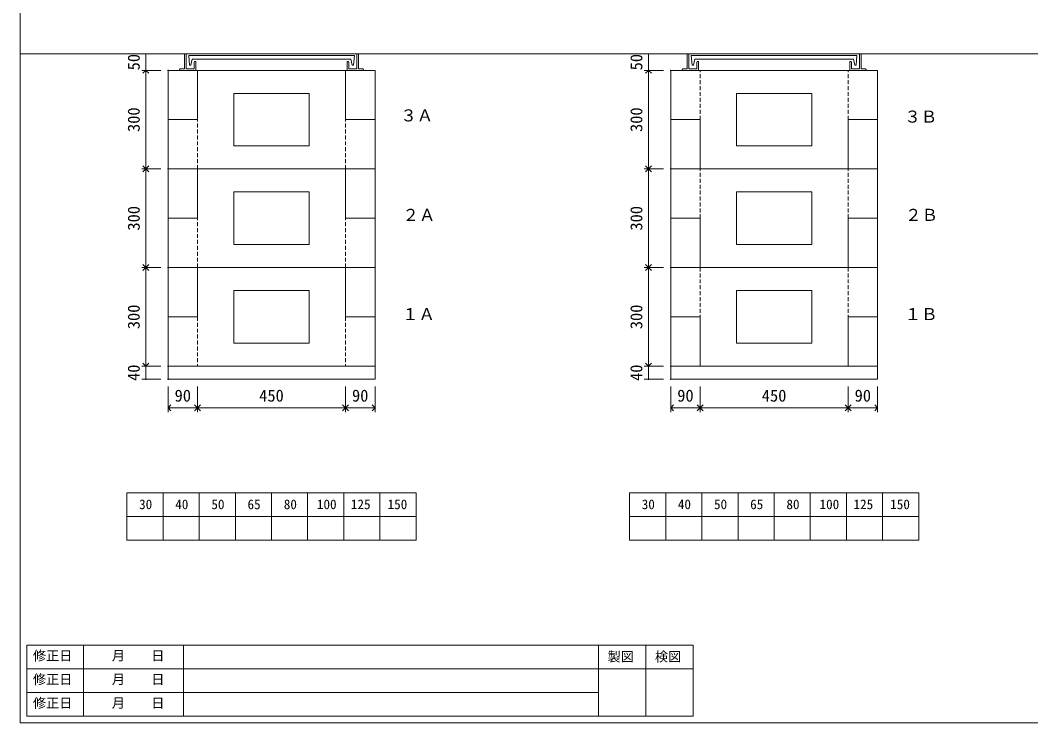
# Model space of a CAD drawing. Units: millimetres, scale not verified. Extents: x -4890 to 18490, y -2292 to 2292.
# Drawn here: x -1230 to 1846, y -1984 to 154 of the extents above; entities that cross this region are included whole.
import ezdxf
from ezdxf.enums import TextEntityAlignment as Align

# ---------------------------------------------------------------- set-up
doc = ezdxf.new("R2010")
doc.units = ezdxf.units.MM
doc.header["$LTSCALE"] = 10
doc.header["$PDMODE"] = 32
doc.header["$PDSIZE"] = 2
for name, pattern in [('DASHED1', [1.8, 1.2, -0.6]), ('USER2', [50.8, 31.75, -6.35, 6.35, -6.35]), ('USER5', [3.185, 0.01, -3.175])]:
    doc.linetypes.add(name, pattern=pattern)
for name, color, linetype, lineweight in [('0-1_Defpoints', 7, 'USER2', 5), ('0-2_waku', 7, 'Continuous', 18), ('0-3_gaikei', 7, 'Continuous', 18), ('0-4_kakure', 7, 'USER5', 18), ('0-5_sunpou', 7, 'Continuous', 5), ('0-9_uchigawa', 6, 'Continuous', 18), ('0-B_futa', 3, 'Continuous', 18), ('0-C_GL', 4, 'Continuous', 18), ('0-E_文字１', 150, 'USER2', 18)]:
    doc.layers.add(name, color=color, linetype=linetype, lineweight=lineweight)
doc.styles.add('ＭＳ ゴシック', font='')
doc.styles.get('ＭＳ ゴシック').set_extended_font_data('MS Gothic')

# ---------------------------------------------------------------- blocks, each defined once
blk = doc.blocks.new('_Open90')
at = {"layer": '0-5_sunpou'}
blk.add_line((0, 0), (-1, 0), dxfattribs=at)
blk.add_lwpolyline([(-0.5, 0.5), (0, 0), (-0.5, -0.5)], dxfattribs=at)
blk = doc.blocks.new('D55')
at = {"layer": '0-1_Defpoints'}
for p in [(667.32, 2214.36), (600.08, 1914.36), (667.32, 1914.36)]:
    blk.add_point(p, dxfattribs=at)
at = {"layer": '0-5_sunpou'}
for p, q in [((645.32, 2214.36), (587.08, 2214.36)), ((600.08, 2196.36), (600.08, 1932.36)), ((645.32, 1914.36), (587.08, 1914.36))]:
    blk.add_line(p, q, dxfattribs=at)
at = {"layer": '0-5_sunpou', "xscale": 18, "yscale": 18}
for p, rotation in [((600.08, 2214.36), 90), ((600.08, 1914.36), 270)]:
    blk.add_blockref('_Open90', p, dxfattribs=dict(at, rotation=rotation))
at = {"layer": '0-5_sunpou', "style": 'ＭＳ ゴシック'}
blk.add_text('300', height=36.66, rotation=90, dxfattribs=at).set_placement((592.08, 2026.86), align=Align.BOTTOM_LEFT)
blk = doc.blocks.new('D56')
at = {"layer": '0-1_Defpoints'}
for p in [(667.32, 1614.36), (600.08, 1314.36), (667.32, 1314.36)]:
    blk.add_point(p, dxfattribs=at)
at = {"layer": '0-5_sunpou'}
for p, q in [((645.32, 1614.36), (587.08, 1614.36)), ((600.08, 1596.36), (600.08, 1332.36)), ((645.32, 1314.36), (587.08, 1314.36))]:
    blk.add_line(p, q, dxfattribs=at)
at = {"layer": '0-5_sunpou', "xscale": 18, "yscale": 18}
for p, rotation in [((600.08, 1614.36), 90), ((600.08, 1314.36), 270)]:
    blk.add_blockref('_Open90', p, dxfattribs=dict(at, rotation=rotation))
at = {"layer": '0-5_sunpou', "style": 'ＭＳ ゴシック'}
blk.add_text('300', height=36.66, rotation=90, dxfattribs=at).set_placement((592.08, 1426.86), align=Align.BOTTOM_LEFT)
blk = doc.blocks.new('D57')
at = {"layer": '0-1_Defpoints'}
for p in [(2197.32, 1614.36), (2130.08, 1314.36), (2197.32, 1314.36)]:
    blk.add_point(p, dxfattribs=at)
at = {"layer": '0-5_sunpou'}
for p, q in [((2175.32, 1614.36), (2117.08, 1614.36)), ((2130.08, 1596.36), (2130.08, 1332.36)), ((2175.32, 1314.36), (2117.08, 1314.36))]:
    blk.add_line(p, q, dxfattribs=at)
at = {"layer": '0-5_sunpou', "xscale": 18, "yscale": 18}
for p, rotation in [((2130.08, 1614.36), 90), ((2130.08, 1314.36), 270)]:
    blk.add_blockref('_Open90', p, dxfattribs=dict(at, rotation=rotation))
at = {"layer": '0-5_sunpou', "style": 'ＭＳ ゴシック'}
blk.add_text('300', height=36.66, rotation=90, dxfattribs=at).set_placement((2122.08, 1426.86), align=Align.BOTTOM_LEFT)
blk = doc.blocks.new('D58')
at = {"layer": '0-1_Defpoints'}
for p in [(2197.32, 2214.36), (2130.08, 1914.36), (2197.32, 1914.36)]:
    blk.add_point(p, dxfattribs=at)
at = {"layer": '0-5_sunpou'}
for p, q in [((2175.32, 2214.36), (2117.08, 2214.36)), ((2130.08, 2196.36), (2130.08, 1932.36)), ((2175.32, 1914.36), (2117.08, 1914.36))]:
    blk.add_line(p, q, dxfattribs=at)
at = {"layer": '0-5_sunpou', "xscale": 18, "yscale": 18}
for p, rotation in [((2130.08, 2214.36), 90), ((2130.08, 1914.36), 270)]:
    blk.add_blockref('_Open90', p, dxfattribs=dict(at, rotation=rotation))
at = {"layer": '0-5_sunpou', "style": 'ＭＳ ゴシック'}
blk.add_text('300', height=36.66, rotation=90, dxfattribs=at).set_placement((2122.08, 2026.86), align=Align.BOTTOM_LEFT)
blk = doc.blocks.new('D50')
at = {"layer": '0-1_Defpoints'}
for p in [(667.32, 1314.36), (600.08, 1274.36), (667.32, 1274.36)]:
    blk.add_point(p, dxfattribs=at)
at = {"layer": '0-5_sunpou'}
for p, q in [((645.32, 1314.36), (587.08, 1314.36)), ((600.08, 1314.36), (600.08, 1274.36)), ((645.32, 1274.36), (587.08, 1274.36))]:
    blk.add_line(p, q, dxfattribs=at)
at = {"layer": '0-5_sunpou', "style": 'ＭＳ ゴシック'}
blk.add_text('40', height=36.66, rotation=90, dxfattribs=at).set_placement((592.08, 1269.36), align=Align.BOTTOM_LEFT)
blk = doc.blocks.new('D51')
at = {"layer": '0-1_Defpoints'}
for p in [(2197.32, 1314.36), (2130.08, 1274.36), (2197.32, 1274.36)]:
    blk.add_point(p, dxfattribs=at)
at = {"layer": '0-5_sunpou'}
for p, q in [((2175.32, 1314.36), (2117.08, 1314.36)), ((2130.08, 1314.36), (2130.08, 1274.36)), ((2175.32, 1274.36), (2117.08, 1274.36))]:
    blk.add_line(p, q, dxfattribs=at)
at = {"layer": '0-5_sunpou', "style": 'ＭＳ ゴシック'}
blk.add_text('40', height=36.66, rotation=90, dxfattribs=at).set_placement((2122.08, 1269.36), align=Align.BOTTOM_LEFT)
blk = doc.blocks.new('D52')
at = {"layer": '0-1_Defpoints'}
for p in [(667.32, 1914.36), (600.08, 1614.36), (667.32, 1614.36)]:
    blk.add_point(p, dxfattribs=at)
at = {"layer": '0-5_sunpou'}
for p, q in [((645.32, 1914.36), (587.08, 1914.36)), ((600.08, 1896.36), (600.08, 1632.36)), ((645.32, 1614.36), (587.08, 1614.36))]:
    blk.add_line(p, q, dxfattribs=at)
at = {"layer": '0-5_sunpou', "xscale": 18, "yscale": 18}
for p, rotation in [((600.08, 1914.36), 90), ((600.08, 1614.36), 270)]:
    blk.add_blockref('_Open90', p, dxfattribs=dict(at, rotation=rotation))
at = {"layer": '0-5_sunpou', "style": 'ＭＳ ゴシック'}
blk.add_text('300', height=36.66, rotation=90, dxfattribs=at).set_placement((592.08, 1726.86), align=Align.BOTTOM_LEFT)
blk = doc.blocks.new('D53')
at = {"layer": '0-1_Defpoints'}
for p in [(2197.32, 1914.36), (2130.08, 1614.36), (2197.32, 1614.36)]:
    blk.add_point(p, dxfattribs=at)
at = {"layer": '0-5_sunpou'}
for p, q in [((2175.32, 1914.36), (2117.08, 1914.36)), ((2130.08, 1896.36), (2130.08, 1632.36)), ((2175.32, 1614.36), (2117.08, 1614.36))]:
    blk.add_line(p, q, dxfattribs=at)
at = {"layer": '0-5_sunpou', "xscale": 18, "yscale": 18}
for p, rotation in [((2130.08, 1914.36), 90), ((2130.08, 1614.36), 270)]:
    blk.add_blockref('_Open90', p, dxfattribs=dict(at, rotation=rotation))
at = {"layer": '0-5_sunpou', "style": 'ＭＳ ゴシック'}
blk.add_text('300', height=36.66, rotation=90, dxfattribs=at).set_placement((2122.08, 1726.86), align=Align.BOTTOM_LEFT)

msp = doc.modelspace()

# ---------------------------------------------------------------- linework, layer by layer
at = {"layer": '0-2_waku'}
for p, q in [((-1230, 2291.5), (-1230, -1983.5)), ((-905, -1284), (-905, -1428)), ((-905, -1284), (-905, -1428)), ((-905, -1284), (-905, -1428)), ((-905, -1284), (-905, -1428)), ((-905, -1284), (-25, -1284)), ((-795, -1284), (-795, -1428)), ((-685, -1284), (-685, -1428)), ((-685, -1284), (-685, -1428)), ((-575, -1284), (-575, -1428)), ((-465, -1284), (-465, -1428)), ((-355, -1284), (-355, -1428)), ((-245, -1284), (-245, -1428)), ((-135, -1284), (-135, -1428)), ((-25, -1284), (-25, -1428)), ((625, -1284), (625, -1428)), ((625, -1284), (625, -1428)), ((625, -1284), (625, -1428)), ((625, -1284), (625, -1428)), ((625, -1284), (1505, -1284)), ((735, -1284), (735, -1428)), ((845, -1284), (845, -1428)), ((845, -1284), (845, -1428)), ((955, -1284), (955, -1428)), ((1065, -1284), (1065, -1428)), ((1175, -1284), (1175, -1428)), ((1285, -1284), (1285, -1428)), ((1395, -1284), (1395, -1428)), ((1505, -1284), (1505, -1428)), ((-905, -1356), (-25, -1356)), ((625, -1356), (1505, -1356)), ((-905, -1428), (-25, -1428)), ((625, -1428), (1505, -1428)), ((-1210, -1747.5), (-1210, -1963.5)), ((-1210, -1747.5), (-1210, -1963.5)), ((-1210, -1747.5), (818, -1747.5)), ((-1037.5, -1747.5), (-1037.5, -1963.5)), ((-732.5, -1747.5), (-732.5, -1963.5)), ((-732.5, -1747.5), (-732.5, -1963.5)), ((530, -1747.5), (530, -1963.5)), ((530, -1747.5), (530, -1963.5)), ((674, -1747.5), (674, -1963.5)), ((818, -1747.5), (818, -1963.5)), ((-1210, -1819.5), (818, -1819.5)), ((-1210, -1891.5), (530, -1891.5)), ((-1210, -1963.5), (818, -1963.5)), ((-1230, -1983.5), (4890, -1983.5)), ((-1230, -1983.5), (4890, -1983.5)), ((-1230, -1983.5), (4890, -1983.5))]:
    msp.add_line(p, q, dxfattribs=at)
at = {"layer": '0-3_gaikei'}
for p, q in [((-780, 1.5), (-150, 1.5)), ((-780, -938.5), (-780, 1.5)), ((-780, 1.5), (-150, 1.5)), ((-780, 1.5), (-150, 1.5)), ((-780, 1.5), (-690, 1.5)), ((-780, 1.5), (-150, 1.5)), ((-780, 1.5), (-150, 1.5)), ((-780, 1.5), (-150, 1.5)), ((-700, 1.5), (-230, 1.5)), ((-700, 1.5), (-230, 1.5)), ((-690, 1.5), (-690, -148.5)), ((-240, 1.5), (-150, 1.5)), ((-240, 1.5), (-240, -148.5)), ((-150, -938.5), (-150, 1.5)), ((750, 1.5), (1380, 1.5)), ((750, 1.5), (1380, 1.5)), ((750, 1.5), (1380, 1.5)), ((750, 1.5), (1380, 1.5)), ((750, 1.5), (1380, 1.5)), ((750, 1.5), (1380, 1.5)), ((750, 1.5), (1380, 1.5)), ((750, 1.5), (1380, 1.5)), ((750, 1.5), (1380, 1.5)), ((750, 1.5), (1380, 1.5)), ((750, -938.5), (750, 1.5)), ((750, 1.5), (840, 1.5)), ((830, 1.5), (1300, 1.5)), ((830, 1.5), (1300, 1.5)), ((1290, 1.5), (1380, 1.5)), ((1380, -298.5), (1380, 1.5)), ((-780, -148.5), (-690, -148.5)), ((-240, -148.5), (-150, -148.5)), ((-150, -298.5), (-150, -138.5)), ((750, -148.5), (840, -148.5)), ((840, -148.5), (840, -298.5)), ((1290, -148.5), (1290, -298.5)), ((1290, -148.5), (1380, -148.5)), ((-780, -298.5), (-150, -298.5)), ((-780, -298.5), (-150, -298.5)), ((-780, -298.5), (-150, -298.5)), ((-700, -298.5), (-230, -298.5)), ((-700, -298.5), (-230, -298.5)), ((-690, -298.5), (-690, -448.5)), ((-240, -298.5), (-240, -448.5)), ((750, -298.5), (1380, -298.5)), ((750, -298.5), (1380, -298.5)), ((750, -298.5), (1380, -298.5)), ((830, -298.5), (1300, -298.5)), ((830, -298.5), (1300, -298.5)), ((1380, -938.5), (1380, -298.5)), ((-780, -448.5), (-690, -448.5)), ((-240, -448.5), (-150, -448.5)), ((-150, -598.5), (-150, -438.5)), ((750, -448.5), (840, -448.5)), ((840, -448.5), (840, -598.5)), ((1290, -448.5), (1290, -598.5)), ((1290, -448.5), (1380, -448.5)), ((1380, -598.5), (1380, -438.5)), ((-780, -598.5), (-150, -598.5)), ((-780, -598.5), (-150, -598.5)), ((-780, -598.5), (-150, -598.5)), ((-700, -598.5), (-230, -598.5)), ((-700, -598.5), (-230, -598.5)), ((-690, -598.5), (-690, -748.5)), ((-240, -598.5), (-240, -748.5)), ((750, -598.5), (1380, -598.5)), ((-780, -658.5), (-780, -938.5)), ((-150, -658.5), (-150, -938.5)), ((-780, -748.5), (-690, -748.5)), ((-240, -748.5), (-150, -748.5)), ((750, -748.5), (840, -748.5)), ((840, -748.5), (840, -898.5)), ((1290, -748.5), (1290, -898.5)), ((1290, -748.5), (1380, -748.5)), ((-780, -898.5), (-150, -898.5)), ((-780, -898.5), (-150, -898.5)), ((750, -898.5), (1380, -898.5)), ((750, -898.5), (1380, -898.5)), ((750, -898.5), (1380, -898.5)), ((750, -898.5), (1380, -898.5)), ((-780, -938.5), (-150, -938.5)), ((-780, -938.5), (-150, -938.5)), ((-780, -938.5), (-150, -938.5)), ((-780, -938.5), (-150, -938.5)), ((750, -938.5), (1380, -938.5)), ((750, -938.5), (1380, -938.5)), ((750, -938.5), (1380, -938.5)), ((750, -938.5), (1380, -938.5))]:
    msp.add_line(p, q, dxfattribs=at)
at = {"layer": '0-4_kakure', "linetype": 'DASHED1', "lineweight": 5}
for p, q in [((840, -148.5), (840, 1.5)), ((1290, -148.5), (1290, 1.5)), ((-690, -298.5), (-690, -148.5)), ((-240, -298.5), (-240, -148.5)), ((840, -448.5), (840, -298.5)), ((1290, -448.5), (1290, -298.5)), ((-690, -598.5), (-690, -448.5)), ((-240, -598.5), (-240, -448.5)), ((840, -598.5), (840, -748.5)), ((1290, -598.5), (1290, -748.5)), ((-690, -748.5), (-690, -898.5)), ((-240, -748.5), (-240, -898.5))]:
    msp.add_line(p, q, dxfattribs=at)
at = {"layer": '0-5_sunpou'}
for p, q in [((-802, 51.5), (-860.24, 51.5)), ((-847.24, 51.5), (-847.24, 1.5)), ((728, 51.5), (669.76, 51.5)), ((682.76, 51.5), (682.76, 1.5)), ((-802, 1.5), (-860.24, 1.5)), ((-802, 1.5), (-860.24, 1.5)), ((728, 1.5), (669.76, 1.5)), ((728, 1.5), (669.76, 1.5)), ((-780, -960.5), (-780, -1038.43)), ((-690, -960.5), (-690, -1038.43)), ((-690, -960.5), (-690, -1038.43)), ((-240, -960.5), (-240, -1038.43)), ((-240, -960.5), (-240, -1038.43)), ((-150, -960.5), (-150, -1038.43)), ((750, -960.5), (750, -1038.43)), ((840, -960.5), (840, -1038.43)), ((840, -960.5), (840, -1038.43)), ((1290, -960.5), (1290, -1038.43)), ((1290, -960.5), (1290, -1038.43)), ((1380, -960.5), (1380, -1038.43)), ((-762, -1025.43), (-708, -1025.43)), ((-672, -1025.43), (-258, -1025.43)), ((-222, -1025.43), (-168, -1025.43)), ((768, -1025.43), (822, -1025.43)), ((858, -1025.43), (1272, -1025.43)), ((1308, -1025.43), (1362, -1025.43))]:
    msp.add_line(p, q, dxfattribs=at)
at = {"layer": '0-9_uchigawa'}
for p, q in [((-580, -68.5), (-350, -68.5)), ((-580, -228.5), (-580, -68.5)), ((-350, -228.5), (-350, -68.5)), ((950, -68.5), (1180, -68.5)), ((950, -228.5), (950, -68.5)), ((1180, -228.5), (1180, -68.5)), ((-580, -228.5), (-350, -228.5)), ((950, -228.5), (1180, -228.5)), ((-580, -368.5), (-350, -368.5)), ((-580, -528.5), (-580, -368.5)), ((-350, -528.5), (-350, -368.5)), ((950, -368.5), (1180, -368.5)), ((950, -528.5), (950, -368.5)), ((1180, -528.5), (1180, -368.5)), ((-580, -528.5), (-350, -528.5)), ((950, -528.5), (1180, -528.5)), ((-580, -828.5), (-580, -668.5)), ((-580, -668.5), (-350, -668.5)), ((-350, -828.5), (-350, -668.5)), ((950, -668.5), (1180, -668.5)), ((950, -828.5), (950, -668.5)), ((1180, -828.5), (1180, -668.5)), ((-580, -828.5), (-350, -828.5)), ((950, -828.5), (1180, -828.5))]:
    msp.add_line(p, q, dxfattribs=at)
at = {"layer": '0-B_futa'}
for p, q in [((-730, 49.5), (-730, 6.5)), ((-728, 51.5), (-725, 51.5)), ((-725, 51.5), (-725, 6.5)), ((-717.19, 47), (-212.86, 47)), ((-717.19, 47), (-714.7, 17)), ((-706.67, 36), (-710.99, 17)), ((-706.67, 36), (-223.33, 36)), ((-223.33, 36), (-219.02, 17)), ((-212.86, 47), (-215.11, 17)), ((-205, 51.5), (-205, 6.5)), ((-205, 51.5), (-202, 51.5)), ((-200, 49.5), (-200, 6.5)), ((800, 49.5), (800, 6.5)), ((802, 51.5), (805, 51.5)), ((805, 51.5), (805, 6.5)), ((812.81, 47), (1317.14, 47)), ((812.81, 47), (815.3, 17)), ((823.33, 36), (819.01, 17)), ((823.33, 36), (1306.67, 36)), ((1306.67, 36), (1310.98, 17)), ((1317.14, 47), (1314.89, 17)), ((1325, 51.5), (1325, 6.5)), ((1325, 51.5), (1328, 51.5)), ((1330, 49.5), (1330, 6.5)), ((-745, 4.5), (-745, 3.5)), ((-743, 6.5), (-730, 6.5)), ((-695, 1.5), (-743, 1.5)), ((-725, 6.5), (-700, 6.5)), ((-714.7, 17), (-710.99, 17)), ((-700, 26.5), (-700, 6.5)), ((-698, 28.5), (-697, 28.5)), ((-695, 26.5), (-695, 1.5)), ((-235, 26.5), (-235, 1.5)), ((-235, 1.5), (-187, 1.5)), ((-232, 28.5), (-233, 28.5)), ((-230, 26.5), (-230, 6.5)), ((-205, 6.5), (-230, 6.5)), ((-215.11, 17), (-219.02, 17)), ((-187, 6.5), (-200, 6.5)), ((-185, 4.5), (-185, 3.5)), ((785, 4.5), (785, 3.5)), ((787, 6.5), (800, 6.5)), ((835, 1.5), (787, 1.5)), ((805, 6.5), (830, 6.5)), ((815.3, 17), (819.01, 17)), ((830, 26.5), (830, 6.5)), ((832, 28.5), (833, 28.5)), ((835, 26.5), (835, 1.5)), ((1295, 26.5), (1295, 1.5)), ((1295, 1.5), (1343, 1.5)), ((1298, 28.5), (1297, 28.5)), ((1300, 26.5), (1300, 6.5)), ((1325, 6.5), (1300, 6.5)), ((1314.89, 17), (1310.98, 17)), ((1343, 6.5), (1330, 6.5)), ((1345, 4.5), (1345, 3.5))]:
    msp.add_line(p, q, dxfattribs=at)
for centre, start, end in [((-728, 49.5), 90, 180), ((-202, 49.5), 0, 90), ((802, 49.5), 90, 180), ((1328, 49.5), 0, 90), ((-743, 4.5), 90, 180), ((-743, 3.5), 180, 270), ((-698, 26.5), 90, 180), ((-697, 26.5), 0, 90), ((-233, 26.5), 90, 180), ((-232, 26.5), 0, 90), ((-187, 4.5), 0, 90), ((-187, 3.5), 270, 0), ((787, 4.5), 90, 180), ((787, 3.5), 180, 270), ((832, 26.5), 90, 180), ((833, 26.5), 0, 90), ((1297, 26.5), 90, 180), ((1298, 26.5), 0, 90), ((1343, 4.5), 0, 90), ((1343, 3.5), 270, 0)]:
    msp.add_arc(centre, 2, start, end, dxfattribs=at)
at = {"layer": '0-C_GL'}
msp.add_line((-1230, 51.5), (4890, 51.5), dxfattribs=at)
msp.add_line((-1230, 51.5), (4890, 51.5), dxfattribs=at)

# ---------------------------------------------------------------- block references
at = {"layer": '0-5_sunpou'}
for name in ['D55', 'D58', 'D52', 'D53', 'D56', 'D57', 'D50', 'D51']:
    msp.add_blockref(name, (-1447.32, -2212.87), dxfattribs=at)
at = {"layer": '0-5_sunpou', "xscale": 18, "yscale": 18, "rotation": 180}
for p in [(-780, -1025.43), (-690, -1025.43), (-240, -1025.43), (750, -1025.43), (840, -1025.43), (1290, -1025.43)]:
    msp.add_blockref('_Open90', p, dxfattribs=at)
at = {"layer": '0-5_sunpou', "xscale": 18, "yscale": 18}
for p in [(-690, -1025.43), (-240, -1025.43), (-150, -1025.43), (840, -1025.43), (1290, -1025.43), (1380, -1025.43)]:
    msp.add_blockref('_Open90', p, dxfattribs=at)

# ---------------------------------------------------------------- texts
at = {"layer": '0-5_sunpou', "style": 'ＭＳ ゴシック'}
for p in [(-855.24, 1.5), (674.76, 1.5)]:
    msp.add_text('50', height=36.66, rotation=90, dxfattribs=at).set_placement(p, align=Align.BOTTOM_LEFT)
for s, p in [('90', (-760, -1017.43)), ('450', (-502.5, -1017.43)), ('90', (-220, -1017.43)), ('90', (770, -1017.43)), ('450', (1027.5, -1017.43)), ('90', (1310, -1017.43))]:
    msp.add_text(s, height=36.66, dxfattribs=at).set_placement(p, align=Align.BOTTOM_LEFT)
at = {"layer": '0-E_文字１', "color": 7, "style": 'ＭＳ ゴシック'}
for s, height, p in [('３Ａ', 36.66, (-72.86, -164.9)), ('３Ｂ', 36.66, (1461.38, -168.62)), ('２Ａ', 36.66, (-66.18, -467.59)), ('２Ｂ', 36.66, (1463.82, -467.59)), ('１Ａ', 36.66, (-67.5, -769.45)), ('１Ｂ', 36.66, (1462.5, -769.45)), ('30', 29.33, (-868.07, -1342.37)), ('40', 29.33, (-758.07, -1342.37)), ('50', 29.33, (-648.07, -1342.37)), ('65', 29.33, (-538.07, -1342.37)), ('80', 29.33, (-427.66, -1342.37)), ('100', 29.33, (-326.79, -1342.37)), ('125', 29.33, (-223.4, -1342.37)), ('150', 29.33, (-111.64, -1342.37)), ('30', 29.33, (661.93, -1342.37)), ('40', 29.33, (771.93, -1342.37)), ('50', 29.33, (881.93, -1342.37)), ('65', 29.33, (991.93, -1342.37)), ('80', 29.33, (1102.34, -1342.37)), ('100', 29.33, (1203.21, -1342.37)), ('125', 29.33, (1306.6, -1342.37)), ('150', 29.33, (1418.36, -1342.37)), ('修正日', 29.33, (-1191.35, -1802.8)), ('\u3000\u3000月\u3000\u3000日', 29.33, (-1031.2, -1802.8)), ('製図', 29.33, (558.06, -1805.75)), ('検図', 29.33, (702.06, -1805.75)), ('修正日', 29.33, (-1191.35, -1874.8)), ('\u3000\u3000月\u3000\u3000日', 29.33, (-1031.2, -1874.8)), ('修正日', 29.33, (-1191.35, -1946.8)), ('\u3000\u3000月\u3000\u3000日', 29.33, (-1031.2, -1946.8))]:
    msp.add_text(s, height=height, dxfattribs=at).set_placement(p, align=Align.BOTTOM_LEFT)

doc.saveas('drawing.dxf')
